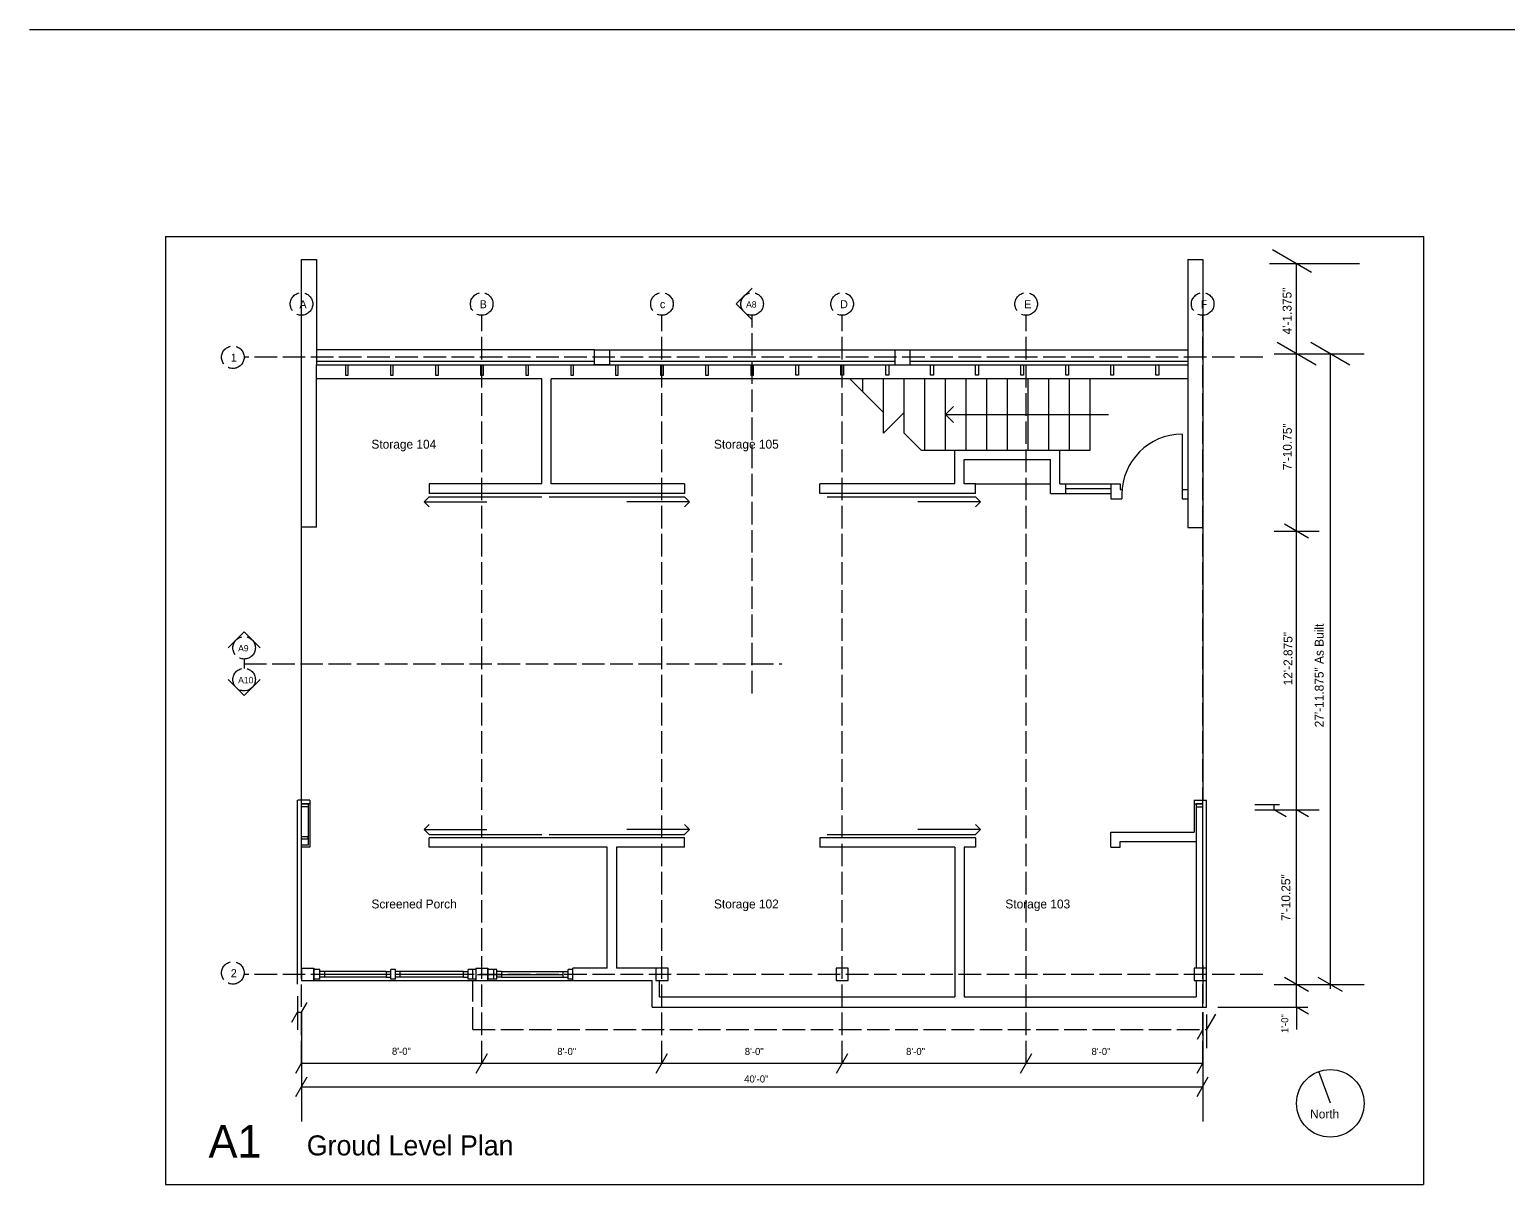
# Model space of a CAD drawing. Header units: inches. Extents: x 1267 to 6358, y -2516 to 4336.
# Drawn here: x 1267 to 2055, y -1284 to -668 of the extents above; entities that cross this region are included whole.
import ezdxf

# ---------------------------------------------------------------- set-up
doc = ezdxf.new("R2010")
doc.units = ezdxf.units.IN
doc.header["$MEASUREMENT"] = 0
doc.linetypes.add('ACAD_ISO02W100', pattern=[15, 12, -3])
for name, color, linetype in [('const', 7, 'Continuous'), ('e1', 7, 'Continuous'), ('e2', 251, 'Continuous'), ('glass', 172, 'Continuous'), ('grid', 252, 'ACAD_ISO02W100'), ('millwork', 254, 'Continuous'), ('soffit', 253, 'ACAD_ISO02W100'), ('stairs', 140, 'Continuous'), ('walls', 7, 'Continuous')]:
    doc.layers.add(name, color=color, linetype=linetype)

msp = doc.modelspace()

# ---------------------------------------------------------------- linework, layer by layer
for p, q in [((1339.81, -778.51), (1339.81, -1283.52)), ((1339.81, -778.51), (2009.95, -778.51)), ((2009.95, -778.51), (2009.95, -1283.52)), ((1339.81, -1283.52), (2009.95, -1283.52))]:
    msp.add_line(p, q)
at = {"layer": 'const'}
for p, q in [((1950.25, -797.64), (1929.47, -785.64)), ((1975.86, -793.04), (1927.86, -793.04)), ((1942.29, -1189.04), (1942.29, -793.04)), ((1930.29, -841.04), (1978.29, -841.04)), ((1952.68, -847.04), (1931.9, -835.04)), ((1970.68, -847.04), (1949.9, -835.04)), ((1960.29, -1179.23), (1960.29, -841.04)), ((1930.29, -935.54), (1954.29, -935.54)), ((1948.73, -939.26), (1935.85, -931.82)), ((1920.14, -1081.04), (1933.17, -1081.04)), ((1920.14, -1083.91), (1954.29, -1083.91)), ((1930.29, -1083.91), (1930.29, -1081.04)), ((1936.73, -1087.63), (1930.29, -1083.91)), ((1948.73, -1087.63), (1942.29, -1083.91)), ((1948.71, -1180.75), (1935.87, -1173.33)), ((1966.71, -1180.75), (1953.87, -1173.33)), ((1930.29, -1177.04), (1978.29, -1177.04)), ((1412.3, -1191.81), (1415.3, -1186.62)), ((1900.29, -1189.04), (1948.29, -1189.04)), ((1948.71, -1192.75), (1942.29, -1189.04)), ((1407.25, -1197.01), (1410.25, -1191.81)), ((1410.25, -1191.81), (1412.3, -1191.81)), ((1412.3, -1191.81), (1412.3, -1249.93)), ((1892.3, -1191.81), (1892.3, -1249.93)), ((1899.15, -1192.72), (1894.35, -1201.04)), ((1892.3, -1201.04), (1889.3, -1206.23)), ((1409.3, -1224.19), (1412.3, -1218.99)), ((1412.3, -1218.99), (1892.3, -1218.99)), ((1505.3, -1224.19), (1511.3, -1213.8)), ((1601.3, -1224.19), (1607.3, -1213.8)), ((1697.3, -1224.19), (1703.3, -1213.8)), ((1795.3, -1224.19), (1801.3, -1213.8)), ((1889.3, -1224.19), (1892.3, -1218.99)), ((1409.3, -1236.66), (1415.3, -1226.27)), ((1889.3, -1236.66), (1895.3, -1226.27)), ((1412.3, -1231.46), (1892.3, -1231.46))]:
    msp.add_line(p, q, dxfattribs=at)
at = {"layer": 'e1'}
for p, q in [((1267.49, -668.26), (6357.66, -668.26)), ((1942.29, -1189.04), (1942.29, -1201.04)), ((1942.29, -1189.04), (1942.29, -1191.23))]:
    msp.add_line(p, q, dxfattribs=at)
msp.add_circle((1960.29, -1240.31), 18, dxfattribs=at)
at = {"layer": 'e2'}
for p, q in [((1568.29, -838.84), (1420.3, -838.84)), ((1576.29, -838.84), (1728.27, -838.84)), ((1736.27, -838.84), (1884.3, -838.84)), ((1412.3, -1078.84), (1412.3, -933.34)), ((1892.3, -933.59), (1892.3, -1078.84)), ((1418.8, -1174.84), (1505.1, -1174.84)), ((1511.6, -1174.84), (1556.77, -1174.84))]:
    msp.add_line(p, q, dxfattribs=at)
at = {"layer": 'glass'}
for p, q in [((1819.3, -912.84), (1843.3, -912.84)), ((1457.43, -1170.09), (1424.54, -1170.09)), ((1457.43, -1173.09), (1424.54, -1173.09)), ((1498.55, -1170.09), (1464.93, -1170.09)), ((1498.55, -1173.09), (1464.93, -1173.09)), ((1518.89, -1170.09), (1551.77, -1170.09)), ((1518.89, -1173.09), (1551.77, -1173.09))]:
    msp.add_line(p, q, dxfattribs=at)
at = {"layer": 'grid'}
for p, q in [((1412.3, -1218.99), (1412.3, -820.45)), ((1508.3, -1218.99), (1508.3, -820.45)), ((1604.3, -1218.99), (1604.3, -820.45)), ((1652.3, -1021.93), (1652.3, -820.45)), ((1700.3, -1218.99), (1700.3, -820.45)), ((1798.3, -1218.99), (1798.3, -820.45)), ((1892.3, -1218.99), (1892.3, -820.45)), ((1924.29, -842.84), (1381.76, -842.84)), ((1381.76, -1003.61), (1381.76, -1008.58)), ((1381.76, -1006.09), (1668.14, -1006.09)), ((1924.29, -1171.59), (1381.76, -1171.59))]:
    msp.add_line(p, q, dxfattribs=at)
for centre in [(1412.3, -814.45), (1508.3, -814.45), (1604.3, -814.45), (1652.3, -814.45), (1700.3, -814.45), (1798.3, -814.45), (1892.3, -814.45), (1375.76, -842.84), (1381.76, -997.61), (1381.76, -1014.58), (1375.76, -1170.84)]:
    msp.add_circle(centre, 6, dxfattribs=at)
at = {"layer": 'millwork'}
for p, q in [((1881.3, -883.84), (1881.3, -915.84)), ((1771.3, -910.34), (1811.3, -910.34)), ((1819.3, -910.34), (1843.3, -910.34)), ((1480.3, -917.18), (1540.3, -917.18)), ((1544.3, -917.18), (1616.3, -917.18)), ((1692.3, -917.18), (1771.3, -917.18)), ((1819.3, -915.34), (1843.3, -915.34)), ((1480.3, -1097.01), (1540.3, -1097.01)), ((1544.3, -1097.01), (1616.3, -1097.01)), ((1692.3, -1097.01), (1771.3, -1097.01)), ((1457.43, -1171.59), (1424.54, -1171.59)), ((1498.55, -1171.59), (1464.93, -1171.59)), ((1506.05, -1171.59), (1551.77, -1171.59))]:
    msp.add_line(p, q, dxfattribs=at)
msp.add_arc((1881.3, -915.84), 32, 90, 180, dxfattribs=at)
at = {"layer": 'soffit'}
for q in [(1503.55, -1174.84), (1894.35, -1201.04)]:
    msp.add_line((1503.55, -1201.04), q, dxfattribs=at)
at = {"layer": 'stairs'}
for p, q in [((1722.37, -872.34), (1704.37, -854.34)), ((1711.37, -861.34), (1711.37, -854.34)), ((1722.37, -883.34), (1722.37, -854.34)), ((1733.37, -883.34), (1733.37, -854.34)), ((1744.37, -892.34), (1744.37, -854.34)), ((1755.37, -892.34), (1755.37, -854.34)), ((1766.37, -892.34), (1766.37, -854.34)), ((1777.37, -892.34), (1777.37, -854.34)), ((1788.37, -892.34), (1788.37, -854.34)), ((1799.37, -892.34), (1799.37, -854.34)), ((1810.37, -892.34), (1810.37, -854.34)), ((1821.37, -892.34), (1821.37, -854.34)), ((1832.37, -892.34), (1832.37, -854.34)), ((1722.37, -883.34), (1733.37, -872.34)), ((1755.37, -873.34), (1759.61, -869.1)), ((1755.37, -873.34), (1842.11, -873.34)), ((1755.37, -873.34), (1759.61, -877.59)), ((1742.37, -892.34), (1733.37, -883.34)), ((1742.37, -892.34), (1760.3, -892.34)), ((1816.3, -892.34), (1832.37, -892.34)), ((1477.67, -919.81), (1480.3, -917.18)), ((1477.67, -919.81), (1511.01, -919.81)), ((1477.67, -919.81), (1480.3, -922.44)), ((1618.93, -919.81), (1585.59, -919.81)), ((1618.93, -919.81), (1616.3, -917.18)), ((1618.93, -919.81), (1616.3, -922.44)), ((1773.93, -919.81), (1740.59, -919.81)), ((1773.93, -919.81), (1771.3, -917.18)), ((1773.93, -919.81), (1771.3, -922.44)), ((1477.67, -1094.38), (1480.3, -1091.75)), ((1477.67, -1094.38), (1511.01, -1094.38)), ((1477.67, -1094.38), (1480.3, -1097.01)), ((1618.93, -1094.38), (1585.59, -1094.38)), ((1618.93, -1094.38), (1616.3, -1091.75)), ((1618.93, -1094.38), (1616.3, -1097.01)), ((1773.93, -1094.38), (1740.59, -1094.38)), ((1773.93, -1094.38), (1771.3, -1091.75)), ((1773.93, -1094.38), (1771.3, -1097.01))]:
    msp.add_line(p, q, dxfattribs=at)
at = {"layer": 'walls'}
for p, q in [((1412.3, -933.34), (1412.3, -790.84)), ((1412.3, -790.84), (1420.3, -790.84)), ((1420.3, -790.84), (1420.3, -838.84)), ((1884.3, -790.84), (1884.3, -838.84)), ((1884.3, -790.84), (1892.3, -790.84)), ((1892.3, -790.84), (1892.3, -933.59)), ((1652.3, -805.96), (1643.82, -814.45)), ((1652.3, -822.93), (1643.82, -814.45)), ((1420.3, -838.84), (1420.3, -846.84)), ((1568.29, -846.84), (1568.29, -838.84)), ((1568.29, -838.84), (1576.29, -838.84)), ((1576.29, -838.84), (1576.29, -846.84)), ((1728.27, -838.84), (1728.27, -846.84)), ((1728.27, -838.84), (1736.27, -838.84)), ((1736.27, -838.84), (1736.27, -846.84)), ((1884.3, -838.84), (1884.3, -846.84)), ((1420.3, -844.84), (1568.29, -844.84)), ((1420.3, -846.84), (1884.3, -846.84)), ((1420.3, -933.34), (1420.3, -846.84)), ((1576.29, -846.84), (1568.29, -846.84)), ((1576.29, -844.84), (1728.27, -844.84)), ((1728.27, -846.84), (1736.27, -846.84)), ((1736.27, -844.84), (1884.3, -844.84)), ((1884.3, -846.84), (1884.3, -933.59)), ((1540.3, -854.34), (1420.3, -854.34)), ((1540.3, -910.34), (1540.3, -854.34)), ((1884.3, -854.34), (1545.3, -854.34)), ((1545.3, -910.34), (1545.3, -854.34)), ((1760.3, -892.34), (1816.3, -892.34)), ((1760.3, -910.34), (1760.3, -892.34)), ((1765.3, -910.34), (1765.3, -897.34)), ((1765.3, -897.34), (1811.3, -897.34)), ((1811.3, -915.34), (1811.3, -897.34)), ((1816.3, -910.34), (1816.3, -892.34)), ((1540.3, -910.34), (1480.3, -910.34)), ((1480.3, -910.34), (1480.3, -915.34)), ((1616.3, -910.34), (1545.3, -910.34)), ((1616.3, -910.34), (1616.3, -915.34)), ((1760.3, -910.34), (1688.3, -910.34)), ((1688.3, -915.34), (1688.3, -910.34)), ((1771.3, -910.34), (1765.3, -910.34)), ((1771.3, -915.34), (1771.3, -910.34)), ((1816.3, -910.34), (1819.3, -910.34)), ((1819.3, -910.34), (1819.3, -915.34)), ((1843.3, -910.34), (1843.3, -918.34)), ((1843.3, -910.34), (1848.3, -910.34)), ((1848.3, -910.34), (1848.3, -913.34)), ((1848.3, -913.34), (1849.3, -913.34)), ((1881.3, -913.34), (1881.3, -918.34)), ((1881.3, -913.34), (1884.3, -913.34)), ((1616.3, -915.34), (1480.3, -915.34)), ((1771.3, -915.34), (1688.3, -915.34)), ((1811.3, -915.34), (1819.3, -915.34)), ((1843.3, -918.34), (1849.3, -918.34)), ((1849.3, -915.34), (1849.3, -918.34)), ((1881.3, -918.34), (1884.3, -918.34)), ((1420.3, -933.34), (1412.3, -933.34)), ((1884.3, -933.59), (1892.3, -933.59)), ((1373.27, -997.61), (1381.76, -989.12)), ((1390.24, -997.61), (1381.76, -989.12)), ((1373.27, -1014.58), (1381.76, -1023.06)), ((1390.24, -1014.58), (1381.76, -1023.06)), ((1410.25, -1176.84), (1410.25, -1078.84)), ((1416.8, -1078.84), (1410.3, -1078.84)), ((1416.8, -1078.84), (1416.8, -1103.84)), ((1887.8, -1078.84), (1894.3, -1078.84)), ((1887.8, -1078.84), (1887.8, -1095.84)), ((1894.3, -1189.04), (1894.3, -1078.84)), ((1412.25, -1168.84), (1412.25, -1080.84)), ((1416.8, -1080.84), (1412.3, -1080.84)), ((1415.8, -1082.34), (1415.8, -1102.84)), ((1887.8, -1080.84), (1892.3, -1080.84)), ((1888.8, -1082.34), (1888.8, -1168.34)), ((1892.3, -1166.84), (1892.3, -1080.84)), ((1616.3, -1098.84), (1480.3, -1098.84)), ((1480.3, -1103.84), (1480.3, -1098.84)), ((1616.3, -1103.84), (1616.3, -1098.84)), ((1771.3, -1098.84), (1688.3, -1098.84)), ((1688.3, -1098.84), (1688.3, -1103.84)), ((1771.3, -1098.84), (1771.3, -1103.84)), ((1843.3, -1095.84), (1887.8, -1095.84)), ((1843.3, -1103.84), (1843.3, -1095.84)), ((1848.3, -1100.84), (1888.8, -1100.84)), ((1848.3, -1103.84), (1848.3, -1100.84)), ((1848.3, -1100.84), (1849.3, -1100.84)), ((1881.3, -1095.84), (1884.3, -1095.84)), ((1415.8, -1102.84), (1412.25, -1102.84)), ((1416.8, -1103.84), (1412.25, -1103.84)), ((1575.05, -1103.84), (1480.3, -1103.84)), ((1575.05, -1168.34), (1575.05, -1103.84)), ((1580.05, -1103.84), (1580.05, -1168.34)), ((1616.3, -1103.84), (1580.05, -1103.84)), ((1760.3, -1103.84), (1688.3, -1103.84)), ((1760.3, -1103.84), (1760.3, -1183.54)), ((1765.3, -1103.84), (1765.3, -1183.54)), ((1771.3, -1103.84), (1765.3, -1103.84)), ((1843.3, -1103.84), (1848.3, -1103.84)), ((1412.3, -1168.34), (1418.8, -1168.34)), ((1412.3, -1168.34), (1412.3, -1174.84)), ((1418.8, -1168.34), (1418.8, -1174.84)), ((1418.8, -1174.84), (1418.8, -1168.34)), ((1422.04, -1169.09), (1418.8, -1169.09)), ((1422.04, -1174.09), (1422.04, -1169.09)), ((1424.54, -1170.09), (1422.04, -1170.09)), ((1424.54, -1173.09), (1422.04, -1173.09)), ((1424.54, -1170.09), (1424.54, -1173.09)), ((1457.43, -1170.09), (1457.43, -1173.09)), ((1457.43, -1170.09), (1459.93, -1170.09)), ((1457.43, -1173.09), (1459.93, -1173.09)), ((1462.43, -1169.09), (1459.93, -1169.09)), ((1459.93, -1174.09), (1459.93, -1169.09)), ((1462.43, -1174.09), (1462.43, -1169.09)), ((1464.93, -1170.09), (1462.43, -1170.09)), ((1464.93, -1173.09), (1462.43, -1173.09)), ((1464.93, -1173.09), (1464.93, -1170.09)), ((1498.55, -1170.09), (1501.05, -1170.09)), ((1498.55, -1173.09), (1498.55, -1170.09)), ((1498.55, -1173.09), (1501.05, -1173.09)), ((1505.1, -1169.09), (1501.05, -1169.09)), ((1501.05, -1174.09), (1501.05, -1169.09)), ((1503.55, -1174.09), (1503.55, -1169.09)), ((1503.55, -1174.09), (1503.55, -1169.09)), ((1505.1, -1168.34), (1511.6, -1168.34)), ((1505.1, -1168.34), (1505.1, -1174.84)), ((1511.6, -1168.34), (1511.6, -1174.84)), ((1511.6, -1174.84), (1511.6, -1168.34)), ((1516.39, -1169.09), (1511.6, -1169.09)), ((1514.84, -1174.09), (1514.84, -1169.09)), ((1516.39, -1174.09), (1516.39, -1169.09)), ((1518.89, -1170.09), (1516.39, -1170.09)), ((1518.89, -1173.09), (1516.39, -1173.09)), ((1518.89, -1170.09), (1518.89, -1173.09)), ((1551.77, -1170.09), (1554.27, -1170.09)), ((1551.77, -1173.09), (1551.77, -1170.09)), ((1551.77, -1173.09), (1554.27, -1173.09)), ((1554.27, -1174.09), (1554.27, -1169.09)), ((1556.77, -1169.09), (1554.27, -1169.09)), ((1554.27, -1174.09), (1554.27, -1169.09)), ((1556.77, -1174.84), (1556.77, -1168.34)), ((1575.05, -1168.34), (1556.77, -1168.34)), ((1601.05, -1168.34), (1580.05, -1168.34)), ((1601.05, -1168.34), (1601.05, -1174.84)), ((1607.55, -1168.34), (1601.05, -1168.34)), ((1607.55, -1174.84), (1607.55, -1168.34)), ((1703.55, -1168.34), (1697.05, -1168.34)), ((1697.05, -1168.34), (1697.05, -1174.84)), ((1703.55, -1174.84), (1703.55, -1168.34)), ((1887.8, -1168.34), (1887.8, -1174.84)), ((1894.3, -1168.34), (1887.8, -1168.34)), ((1892.3, -1166.84), (1892.3, -1187.04)), ((1894.3, -1174.84), (1894.3, -1168.34)), ((1412.3, -1174.84), (1418.8, -1174.84)), ((1422.04, -1174.09), (1418.8, -1174.09)), ((1462.43, -1174.09), (1459.93, -1174.09)), ((1505.1, -1174.09), (1501.05, -1174.09)), ((1505.1, -1174.84), (1511.6, -1174.84)), ((1516.39, -1174.09), (1511.6, -1174.09)), ((1556.77, -1174.09), (1554.27, -1174.09)), ((1556.77, -1174.84), (1599.05, -1174.84)), ((1599.05, -1189.04), (1599.05, -1174.84)), ((1601.05, -1174.84), (1607.55, -1174.84)), ((1603.05, -1183.54), (1603.05, -1174.84)), ((1697.05, -1174.84), (1703.55, -1174.84)), ((1887.8, -1174.84), (1894.3, -1174.84)), ((1888.8, -1174.84), (1888.8, -1183.54)), ((1410.25, -1183.21), (1410.25, -1201.12)), ((1599.05, -1189.04), (1894.3, -1189.04)), ((1603.05, -1183.54), (1760.3, -1183.54)), ((1765.3, -1183.54), (1888.8, -1183.54)), ((1894.35, -1193.01), (1894.35, -1210.93)), ((1960.29, -1240.31), (1954.13, -1223.39))]:
    msp.add_line(p, q, dxfattribs=at)
for points in [[(1435.72, -846.84), (1435.72, -852.34), (1437.22, -852.34), (1437.22, -846.84)], [(1459.72, -846.84), (1459.72, -852.34), (1461.22, -852.34), (1461.22, -846.84)], [(1483.72, -846.84), (1483.72, -852.34), (1485.22, -852.34), (1485.22, -846.84)], [(1507.72, -846.84), (1507.72, -852.34), (1509.22, -852.34), (1509.22, -846.84)], [(1531.72, -846.84), (1531.72, -852.34), (1533.22, -852.34), (1533.22, -846.84)], [(1555.72, -846.84), (1555.72, -852.34), (1557.22, -852.34), (1557.22, -846.84)], [(1579.55, -846.84), (1579.55, -852.34), (1581.05, -852.34), (1581.05, -846.84)], [(1603.55, -846.84), (1603.55, -852.34), (1605.05, -852.34), (1605.05, -846.84)], [(1627.55, -846.84), (1627.55, -852.34), (1629.05, -852.34), (1629.05, -846.84)], [(1651.55, -846.84), (1651.55, -852.34), (1653.05, -852.34), (1653.05, -846.84)], [(1677.05, -846.84), (1677.05, -852.34), (1675.55, -852.34), (1675.55, -846.84)], [(1701.05, -846.84), (1701.05, -852.34), (1699.55, -852.34), (1699.55, -846.84)], [(1725.05, -846.84), (1725.05, -852.34), (1723.55, -852.34), (1723.55, -846.84)], [(1748.88, -846.84), (1748.88, -852.34), (1747.38, -852.34), (1747.38, -846.84)], [(1772.88, -846.84), (1772.88, -852.34), (1771.38, -852.34), (1771.38, -846.84)], [(1796.88, -846.84), (1796.88, -852.34), (1795.38, -852.34), (1795.38, -846.84)], [(1820.88, -846.84), (1820.88, -852.34), (1819.38, -852.34), (1819.38, -846.84)], [(1844.88, -846.84), (1844.88, -852.34), (1843.38, -852.34), (1843.38, -846.84)], [(1868.88, -846.84), (1868.88, -852.34), (1867.38, -852.34), (1867.38, -846.84)], [(1412.3, -1080.84), (1415.8, -1080.84), (1415.8, -1082.34), (1412.3, -1082.34)], [(1892.3, -1080.84), (1888.8, -1080.84), (1888.8, -1082.34), (1892.3, -1082.34)], [(1412.25, -1098.09), (1415.75, -1098.09), (1415.75, -1099.59), (1412.25, -1099.59)]]:
    msp.add_lwpolyline(points, dxfattribs=at)

# ---------------------------------------------------------------- texts
at = {"layer": 'const', "attachment_point": 1, "rotation": 90}
for s, insert, char_height, width in [('4\'-1.375"', (1934.89, -830.67), 4.736, 1805.7748), ('7\'-10.75"', (1935.02, -902.97), 4.736, 1805.7748), ('12\'-2.875"', (1935.37, -1017.65), 4.736, 1805.7748), ('27\'-11.875" As Built', (1952, -1040), 4.7359, 1805.7748), ('7\'-10.25"', (1934.22, -1143.23), 4.736, 1805.7748), ('1\'-0"', (1934.12, -1202.86), 3.776, 1439.9598)]:
    msp.add_mtext(s, dxfattribs=dict(at, insert=insert, char_height=char_height, width=width))
at = {"layer": 'const', "attachment_point": 1}
for s, insert, char_height, width in [('A', (1411.22, -812.45), 4.26, 1625.1973), ('B', (1507.22, -812.45), 4.26, 1625.1973), ('c', (1603.22, -812.45), 4.26, 1625.1973), ('A8', (1649.12, -812.98), 3.41, 1300.1578), ('D', (1699.22, -812.45), 4.26, 1625.1973), ('E', (1797.22, -812.45), 4.26, 1625.1973), ('F', (1891.22, -812.45), 4.26, 1625.1973), ('1', (1374.67, -840.85), 4.26, 1625.1973), ('Storage 104', (1449.58, -886.8), 4.7359, 1805.7748), ('Storage 105', (1632, -886.8), 4.7359, 1805.7748), ('A9', (1378.57, -996.14), 3.41, 1300.1578), ('A10', (1378.57, -1013.11), 3.41, 1300.1578), ('Screened Porch', (1449.58, -1131.74), 4.7359, 1805.7748), ('Storage 102', (1632, -1131.74), 4.7359, 1805.7748), ('Storage 103', (1787.21, -1131.74), 4.7359, 1805.7748), ('2', (1374.67, -1168.85), 4.26, 1625.1973), ('8\'-0"', (1460.5, -1210.69), 3.789, 1444.6198), ('8\'-0"', (1548.56, -1210.78), 3.789, 1444.6198), ('8\'-0"', (1648.4, -1210.78), 3.789, 1444.6198), ('8\'-0"', (1734.33, -1210.78), 3.789, 1444.6198), ('8\'-0"', (1833.09, -1210.78), 3.789, 1444.6198), ('40\'-0"', (1648.11, -1225.44), 3.789, 1444.6198), ('North', (1949.53, -1243.63), 4.736, 1805.7748), ('A1', (1362.81, -1251.94), 17.262, 6582.0491), ('Groud Level Plan', (1415.14, -1257.39), 10.6557, 4062.9933)]:
    msp.add_mtext(s, dxfattribs=dict(at, insert=insert, char_height=char_height, width=width))

doc.saveas('drawing.dxf')
